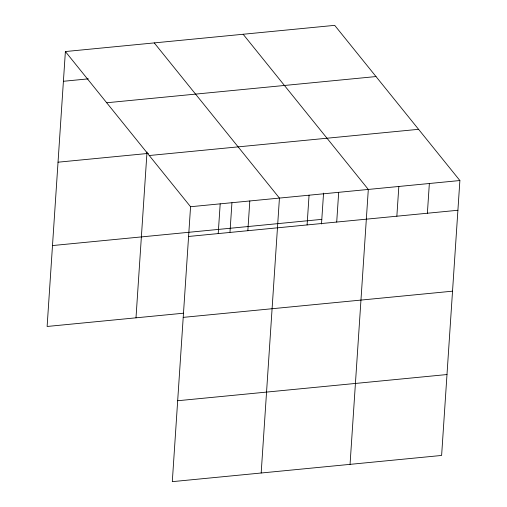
<?xml version="1.0" encoding="UTF-8"?>
<svg xmlns="http://www.w3.org/2000/svg" width="507" height="507" viewBox="0 0 507 507"><rect width="100%" height="100%" fill="white"/><g stroke="black" fill="none" stroke-linecap="round" stroke-linejoin="round"><path stroke-width="0.76" d="M65.384 51.549L190.562 206.729L172.304 481.65L441.616 455.451L459.881 180.53L334.696 25.35L65.384 51.549L47.119 326.47L183.553 313.199M135.996 317.826L147.011 152.011M218.213 233.581L220.19 203.846M229.988 232.124L231.933 202.794M247.841 230.704L249.812 200.962M261.175 473.006L279.439 198.085L154.255 42.905M307.09 224.937L309.061 195.201M321.501 223.986L323.555 193.116M336.711 222.053L338.689 192.318M350.052 464.355L368.31 189.434L243.132 34.261M396.861 216.204L398.832 186.468M427.382 213.232L429.353 183.496M63.407 81.285L88.351 78.858M106.692 102.763L376.004 76.557M58.032 162.196L148.469 153.399M149.254 155.522L418.567 129.317M190.562 206.729L459.881 180.53M52.494 245.559L321.812 219.36M188.591 236.465L457.903 210.266M183.217 317.376L452.529 291.176M177.678 400.739L446.99 374.54"/></g></svg>
